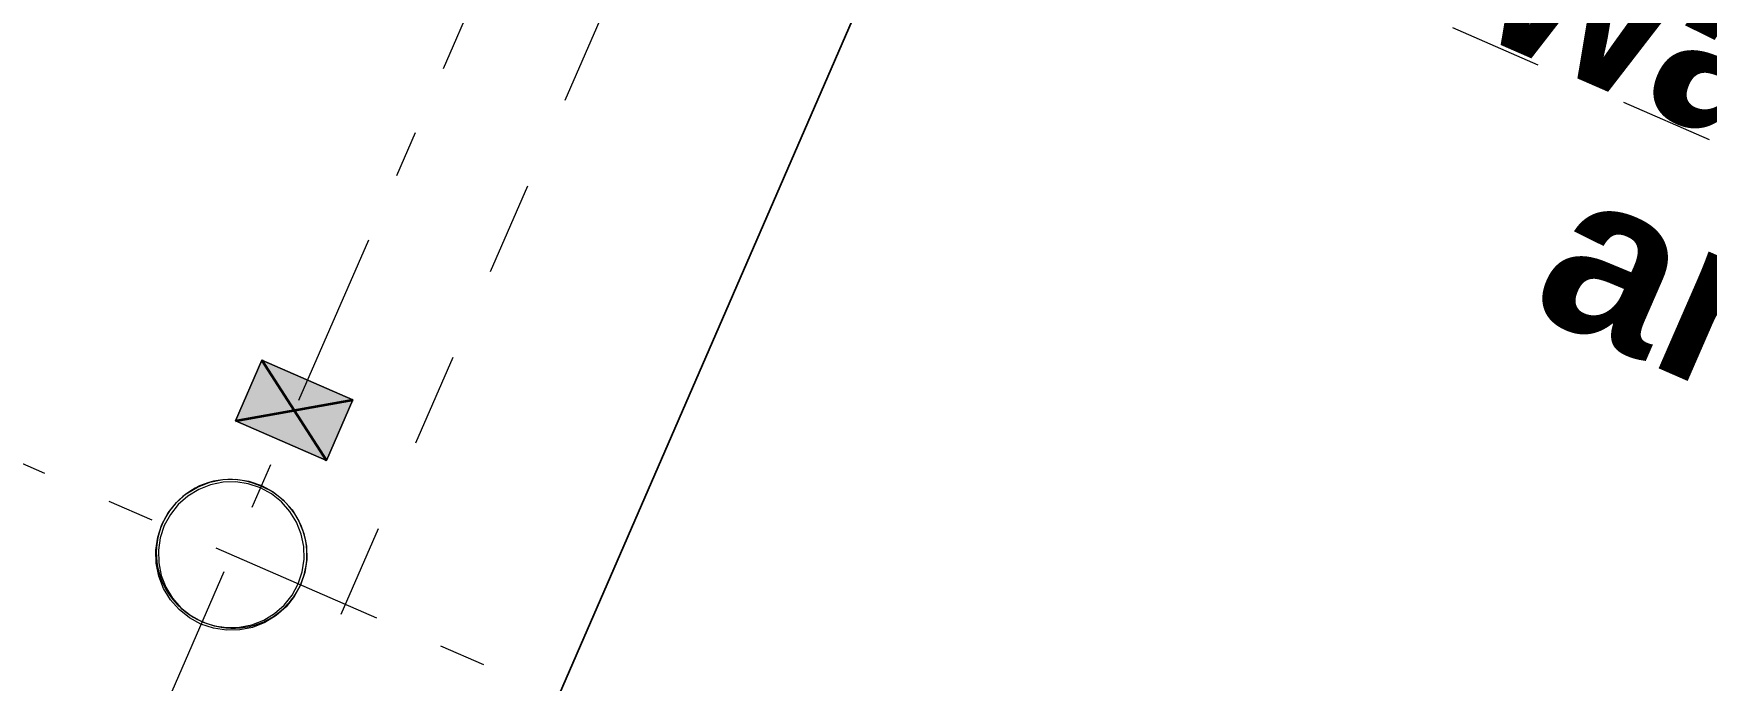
# Model space of a CAD drawing. Header units: millimetres. Extents: x -89663 to 74273, y -103666 to 18539.
# Drawn here: x -30373 to -25318, y -48319 to -46364 of the extents above; entities that cross this region are included whole.
import ezdxf
from ezdxf.enums import TextEntityAlignment as Align

# ---------------------------------------------------------------- set-up
doc = ezdxf.new("R2010")
doc.units = ezdxf.units.MM
doc.header["$MEASUREMENT"] = 0
doc.linetypes.add('Dashed', pattern=[564.444447, 282.222223, -282.222223])
doc.linetypes.add('Double Dashed', pattern=[1093.611073, 529.166651, -211.666656, 141.111112, -211.666656])
for name, color, linetype, lineweight in [('A-20-M_Floor_Slab_Pen_No__1', 7, 'Continuous', 13), ('A-20-M_Floor_Slab_Pen_No__6', 7, 'Continuous', 35), ('A-95-MC_Marker_Section_P2.Marker_Pen_No__1', 7, 'Continuous', 13), ('COLUMN.IFC Import_Pen_No__2', 8, 'Continuous', 15), ('New_A-20-M_Floor_Slab_Pen_No__89', 8, 'Continuous', 20), ('New_A-95-P_Text_1_50_GA_Pen_No__1', 7, 'Continuous', 13), ('New_A-95-P_Text_1_50_GA_Pen_No__101', 252, 'Continuous', 15), ('New_ArchiCAD Zone Stamps_Pen_No__6', 7, 'Continuous', 35)]:
    doc.layers.add(name, color=color, linetype=linetype, lineweight=lineweight)
for name, color, linetype in [('A-95-MC_Marker_Section_P2.Marker', 7, 'Continuous'), ('COLUMN.IFC Import', 7, 'Continuous'), ('New_A-05-M_Gross_Int_Circulation', 7, 'Continuous'), ('New_A-15-MG_Structural_Grid_Phase_2', 7, 'Continuous'), ('New_A-20-M_Floor_Slab', 7, 'Continuous')]:
    doc.layers.add(name, color=color, linetype=linetype)
for name, color, linetype, lineweight, true_color in [('New_A-05-M_Gross_Int_Circulation_Pen_No__74', 7, 'Continuous', 20, 0x606060), ('New_A-15-MG_Structural_Grid_Phase_2_Pen_No__222', 7, 'Continuous', 13, 0x65af33), ('New_A-95-P_Text_1_50_GA_Pen_No__61', 7, 'Continuous', 20, 0x6a6a6a)]:
    doc.layers.add(name, color=color, linetype=linetype, lineweight=lineweight, true_color=true_color)
doc.styles.add('GENERATED_STYLE_1', font='')
doc.styles.add('GENERATED_STYLE_2', font='')
doc.styles.add('GENERATED_STYLE_3', font='')
doc.styles.add('GENERATED_STYLE_4', font='')
doc.styles.get('GENERATED_STYLE_1').set_extended_font_data('Arial', bold=True)
doc.styles.get('GENERATED_STYLE_2').set_extended_font_data('Swis721 BT', bold=True)
doc.styles.get('GENERATED_STYLE_3').set_extended_font_data('Arial')
doc.styles.get('GENERATED_STYLE_4').set_extended_font_data('Swis721 BT')

# ---------------------------------------------------------------- blocks, each defined once
blk = doc.blocks.new('catering seating and servery_INB 0113_1_1', base_point=(-33684.2, -45971.9))
at = {"layer": 'New_A-05-M_Gross_Int_Circulation_Pen_No__74', "linetype": 'Continuous'}
blk.add_line((-29640.5, -50330.2), (-22252.7, -33346.2), dxfattribs=at)
for centre, start, end in [((-29779.4, -47933.7), 65.0216, 247.8592), ((-29769.4, -47938), 245.0701, 67.8107)]:
    blk.add_arc(centre, 222.7, start, end, dxfattribs=at)
at = {"layer": 'New_ArchiCAD Zone Stamps_Pen_No__6'}
for tag, height, style, p in [('ROOM_NAME', 250, 'GENERATED_STYLE_1', (-35356, -44046.5)), ('zoneNameLine2', 250, 'GENERATED_STYLE_1', (-35544.4, -44478.6)), ('ROOM_NUMBER', 200, 'GENERATED_STYLE_3', (-35732.8, -44899.3)), ('measuredAreaCode', 200, 'GENERATED_STYLE_3', (-35889.9, -45259.4)), ('DUMMY_649', 200, 'GENERATED_STYLE_3', (-35582.5, -45393.5)), ('DUMMY_650', 200, 'GENERATED_STYLE_3', (-34953.3, -45667.8)), ('DUMMY_651', 133.3, 'GENERATED_STYLE_3', (-34674, -45774.4))]:
    blk.add_attdef(tag, text='', height=height, rotation=336.4404, dxfattribs=dict(at, style=style)).set_placement(p, align=Align.TOP_LEFT)
blk = doc.blocks.new('Atrium South_INB 0152_2_1', base_point=(-20962.3, -37996.4))
at = {"layer": 'New_A-05-M_Gross_Int_Circulation_Pen_No__74', "linetype": 'Continuous'}
blk.add_line((-25622.1, -41081.1), (-29650.8, -50352.1), dxfattribs=at)
blk.add_arc((-26966.2, -43337.6), 7510.7, 249.05693, 336.17818, dxfattribs=at)
at = {"layer": 'New_ArchiCAD Zone Stamps_Pen_No__6'}
for tag, height, style, p in [('ROOM_NAME', 250, 'GENERATED_STYLE_1', (-21498.1, -36566.4)), ('zoneNameLine2', 250, 'GENERATED_STYLE_1', (-21686.5, -36998.5)), ('ROOM_NUMBER', 200, 'GENERATED_STYLE_3', (-21875, -37419.2)), ('measuredAreaCode', 200, 'GENERATED_STYLE_3', (-22032, -37779.3)), ('DUMMY_649', 200, 'GENERATED_STYLE_3', (-21724.6, -37913.3)), ('DUMMY_650', 200, 'GENERATED_STYLE_3', (-21095.4, -38187.7)), ('DUMMY_651', 133.3, 'GENERATED_STYLE_3', (-20816.1, -38294.2))]:
    blk.add_attdef(tag, text='', height=height, rotation=336.4404, dxfattribs=dict(at, style=style)).set_placement(p, align=Align.TOP_LEFT)
blk = doc.blocks.new('Slab_46_1', base_point=(-44734.1, -52924.7))
at = {"layer": 'New_A-20-M_Floor_Slab_Pen_No__89', "linetype": 'Continuous', "flags": 128}
blk.add_lwpolyline([(-44734.1, -52924.7), (-44734.3, -52924.7, -0.179811), (-34721.5, -33027.7), (-34721.9, -33027.2), (-25959.6, -24873.2), (-20981.6, -27043.9), (-17009.6, -17934.7), (-17703.3, -17189.1), (-11222.9, -11158.5), (-10852.6, -11556.4), (-2918.7, -4173.2), (921.4, -599.8), (3259.5, -1619.3), (2636.4, -2195.9), (2144.4, -3324.3), (-4596.3, -18782.9), (-10337.1, -31948.3), (-13252, -30677.2), (-20095.3, -46371.2, -0.415568), (-30017.2, -50195.9), (-38342, -69287.7, -0.234037), (-41521.4, -64901.1, -0.022084), (-42146.9, -60901.4), (-44895.7, -59706.6, -0.043731)], format="xyb", close=True, dxfattribs=at)
blk = doc.blocks.new('Standard grid marker_4')
at = {"layer": 'New_A-15-MG_Structural_Grid_Phase_2_Pen_No__222', "linetype": 'Double Dashed'}
blk.add_line((705.1, 0), (20648.9, 0), dxfattribs=at)
at = {"layer": 'New_A-15-MG_Structural_Grid_Phase_2_Pen_No__222', "style": 'GENERATED_STYLE_4'}
blk.add_attdef('AC_MarkerText_1', text='', height=350, rotation=360, dxfattribs=at).set_placement((-500, 34.1), align=Align.MIDDLE_CENTER)
blk = doc.blocks.new('Column 167')
at = {"layer": 'COLUMN.IFC Import_Pen_No__2', "linetype": 'Continuous'}
for p, q in [((-114.25, 197.887), (-78.152, 214.72)), ((-75.415, 207.202), (-110.25, 190.959)), ((-78.152, 214.72), (-39.679, 225.029)), ((-38.289, 217.15), (-75.415, 207.202)), ((-39.679, 225.029), (0, 228.5)), ((0, 220.5), (-38.289, 217.15)), ((0, 228.5), (39.679, 225.029)), ((38.289, 217.15), (0, 220.5)), ((75.415, 207.202), (38.289, 217.15)), ((39.679, 225.029), (78.152, 214.72)), ((110.25, 190.959), (75.415, 207.202)), ((78.152, 214.72), (114.25, 197.887)), ((-175.041, 146.877), (-146.877, 175.041)), ((-141.735, 168.913), (-168.913, 141.735)), ((-146.877, 175.041), (-114.25, 197.887)), ((-110.25, 190.959), (-141.735, 168.913)), ((141.735, 168.913), (110.25, 190.959)), ((114.25, 197.887), (146.877, 175.041)), ((168.913, 141.735), (141.735, 168.913)), ((146.877, 175.041), (175.041, 146.877)), ((-214.72, 78.152), (-197.887, 114.25)), ((-190.959, 110.25), (-207.202, 75.415)), ((-197.887, 114.25), (-175.041, 146.877)), ((-168.913, 141.735), (-190.959, 110.25)), ((190.959, 110.25), (168.913, 141.735)), ((175.041, 146.877), (197.887, 114.25)), ((207.202, 75.415), (190.959, 110.25)), ((197.887, 114.25), (214.72, 78.152)), ((-225.029, 39.679), (-214.72, 78.152)), ((-207.202, 75.415), (-217.15, 38.289)), ((217.15, 38.289), (207.202, 75.415)), ((214.72, 78.152), (225.029, 39.679)), ((-228.5, 0), (-225.029, 39.679)), ((-217.15, 38.289), (-220.5, 0)), ((220.5, 0), (217.15, 38.289)), ((217.15, -38.289), (220.5, 0)), ((225.029, 39.679), (228.5, 0)), ((228.5, 0), (225.029, -39.679)), ((-225.029, -39.679), (-228.5, 0)), ((-214.72, -78.152), (-225.029, -39.679)), ((-220.5, 0), (-217.15, -38.289)), ((-217.15, -38.289), (-207.202, -75.415)), ((207.202, -75.415), (217.15, -38.289)), ((225.029, -39.679), (214.72, -78.152)), ((-197.887, -114.25), (-214.72, -78.152)), ((-207.202, -75.415), (-190.959, -110.25)), ((190.959, -110.25), (207.202, -75.415)), ((214.72, -78.152), (197.887, -114.25)), ((-175.041, -146.877), (-197.887, -114.25)), ((-190.959, -110.25), (-168.913, -141.735)), ((-146.877, -175.041), (-175.041, -146.877)), ((-168.913, -141.735), (-141.735, -168.913)), ((141.735, -168.913), (168.913, -141.735)), ((175.041, -146.877), (146.877, -175.041)), ((168.913, -141.735), (190.959, -110.25)), ((197.887, -114.25), (175.041, -146.877)), ((-114.25, -197.887), (-146.877, -175.041)), ((-141.735, -168.913), (-110.25, -190.959)), ((-78.152, -214.72), (-114.25, -197.887)), ((-110.25, -190.959), (-75.415, -207.202)), ((75.415, -207.202), (110.25, -190.959)), ((114.25, -197.887), (78.152, -214.72)), ((110.25, -190.959), (141.735, -168.913)), ((146.877, -175.041), (114.25, -197.887)), ((-39.679, -225.029), (-78.152, -214.72)), ((-75.415, -207.202), (-38.289, -217.15)), ((0, -228.5), (-39.679, -225.029)), ((-38.289, -217.15), (0, -220.5)), ((0, -220.5), (38.289, -217.15)), ((39.679, -225.029), (0, -228.5)), ((38.289, -217.15), (75.415, -207.202)), ((78.152, -214.72), (39.679, -225.029))]:
    blk.add_line(p, q, dxfattribs=at)
blk = doc.blocks.new('Standard grid marker_36')
at = {"layer": 'New_A-15-MG_Structural_Grid_Phase_2_Pen_No__222', "linetype": 'Double Dashed'}
blk.add_line((18746, 0), (0, 0), dxfattribs=at)
at = {"layer": 'New_A-15-MG_Structural_Grid_Phase_2_Pen_No__222', "style": 'GENERATED_STYLE_4'}
for tag, p in [('AC_MarkerText_1_0', (-500, 41.2)), ('AC_MarkerText_1_1', (58742.4, 41.2))]:
    blk.add_attdef(tag, text='', height=350, rotation=270, dxfattribs=at).set_placement(p, align=Align.MIDDLE_CENTER)
blk = doc.blocks.new('Cutting Plane_5_1', base_point=(10470.5, -62286.8))
at = {"layer": 'A-95-MC_Marker_Section_P2.Marker_Pen_No__1', "linetype": 'Dashed'}
blk.add_line((3665.4, -59319.5), (-44301, -38403.7), dxfattribs=at)
blk = doc.blocks.new('Cutting Plane_6_1', base_point=(-15692.4, -10945.9))
at = {"layer": 'A-95-MC_Marker_Section_P2.Marker_Pen_No__1', "linetype": 'Dashed'}
blk.add_line((-20307.7, -27164.2), (-38549.4, -68998.4), dxfattribs=at)

msp = doc.modelspace()

# ---------------------------------------------------------------- hatches: boundary and pattern name
at = {"layer": 'New_A-95-P_Text_1_50_GA_Pen_No__101', "linetype": 'Continuous', "lineweight": 0, "true_color": 0x727272}
msp.add_hatch(color=8, dxfattribs=at).paths.add_polyline_path([(-29683, -47351.1), (-29408, -47471), (-29487.9, -47654.3), (-29762.9, -47534.4)])

# ---------------------------------------------------------------- linework, layer by layer
at = {"layer": 'A-20-M_Floor_Slab_Pen_No__1', "linetype": 'Continuous', "flags": 128}
msp.add_lwpolyline([(-29762.9, -47534.4), (-29487.9, -47654.3), (-29408, -47471), (-29683, -47351.1)], close=True, dxfattribs=at)
at = {"layer": 'A-20-M_Floor_Slab_Pen_No__6', "linetype": 'Continuous'}
for p, q in [((-29487.9, -47654.3), (-29683, -47351.1)), ((-29762.9, -47534.4), (-29408, -47471))]:
    msp.add_line(p, q, dxfattribs=at)
at = {"layer": 'New_A-95-P_Text_1_50_GA_Pen_No__1', "linetype": 'Continuous', "flags": 128}
msp.add_lwpolyline([(-29683, -47351.1), (-29408, -47471), (-29487.9, -47654.3), (-29762.9, -47534.4)], close=True, dxfattribs=at)

# ---------------------------------------------------------------- block references
at = {"layer": 'A-95-MC_Marker_Section_P2.Marker'}
for name, p in [('Cutting Plane_6_1', (-15692.4, -10945.9)), ('Cutting Plane_5_1', (10470.5, -62286.8))]:
    msp.add_blockref(name, p, dxfattribs=at)
at = {"layer": 'COLUMN.IFC Import', "linetype": 'Continuous', "zscale": 1000, "rotation": 336.4404115839877}
msp.add_blockref('Column 167', (-29775.7, -47938.7), dxfattribs=at)
at = {"layer": 'New_A-05-M_Gross_Int_Circulation', "linetype": 'Continuous'}
for name, p in [('Atrium South_INB 0152_2_1', (-20962.3, -37996.4)), ('catering seating and servery_INB 0113_1_1', (-33684.2, -45971.9))]:
    msp.add_blockref(name, p, dxfattribs=at)
at = {"layer": 'New_A-15-MG_Structural_Grid_Phase_2', "color": 8, "linetype": 'Continuous', "lineweight": 15, "zscale": 1000}
for name, p, rotation in [('Standard grid marker_36', (-30734.1, -50137), 66.44041158399293), ('Standard grid marker_4', (-43500.2, -41953.1), 336.440411583993)]:
    msp.add_blockref(name, p, dxfattribs=dict(at, rotation=rotation))
at = {"layer": 'New_A-20-M_Floor_Slab', "color": 8, "linetype": 'Continuous', "lineweight": 20}
msp.add_blockref('Slab_46_1', (-44734.1, -52924.7), dxfattribs=at)

# ---------------------------------------------------------------- texts
at = {"layer": 'New_A-95-P_Text_1_50_GA_Pen_No__61', "linetype": 'Continuous', "insert": (-24441.6, -45737.8), "char_height": 500, "width": 3879.369, "attachment_point": 2, "rotation": 336.4404, "line_spacing_factor": 0.845355, "style": 'GENERATED_STYLE_2'}
msp.add_mtext('\\A1;{\\fSwis721 BT|b1|i0|c0|p34;lecture waiting area}', dxfattribs=at)

doc.saveas('drawing.dxf')
